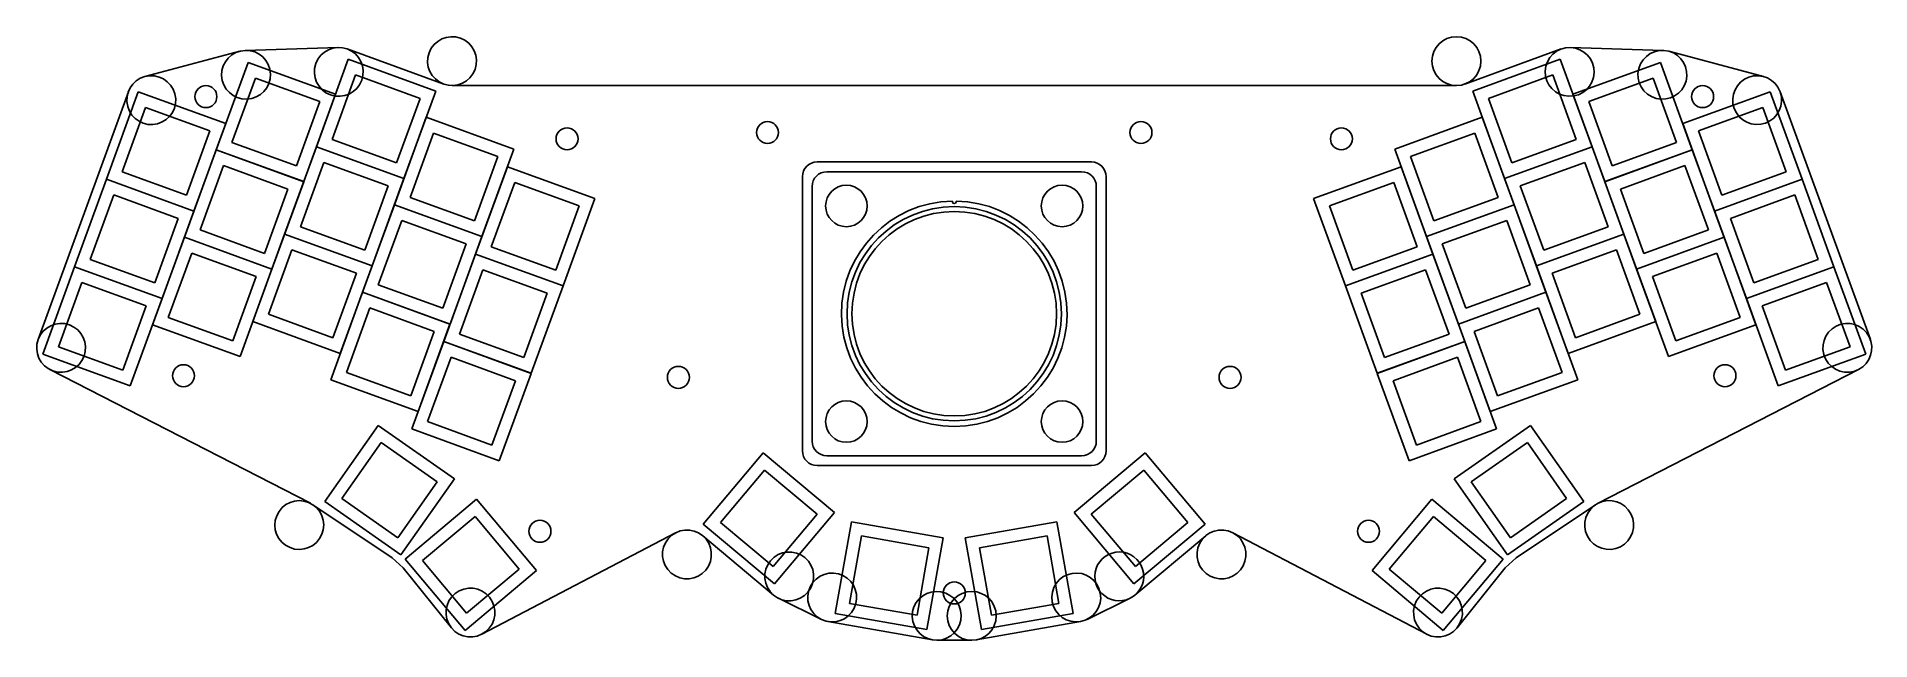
# Model space of a CAD drawing. Header units: millimetres. Extents: x 18 to 393, y -182 to -59.
import ezdxf

# ---------------------------------------------------------------- set-up
doc = ezdxf.new("R2010")
doc.units = ezdxf.units.MM

msp = doc.modelspace()

# ---------------------------------------------------------------- linework, layer by layer
for p, q in [((40.29, -66.78), (59.68, -61.59)), ((60.82, -61.42), (79.78, -60.83)), ((81.89, -63.25), (75.37, -81.14)), ((81.65, -61.13), (101.4, -68.32)), ((99.78, -69.76), (81.89, -63.25)), ((310.29, -68.32), (330.04, -61.13)), ((329.81, -63.25), (311.91, -69.76)), ((336.32, -81.14), (329.81, -63.25)), ((331.91, -60.83), (350.88, -61.42)), ((352.01, -61.59), (371.4, -66.78)), ((61.38, -63.89), (54.87, -81.78)), ((62.88, -67.11), (58.08, -80.28)), ((79.27, -70.4), (61.38, -63.89)), ((76.05, -71.9), (62.88, -67.11)), ((83.39, -66.46), (78.59, -79.64)), ((96.56, -71.26), (83.39, -66.46)), ((328.31, -66.46), (315.13, -71.26)), ((333.1, -79.64), (328.31, -66.46)), ((350.31, -63.89), (332.42, -70.4)), ((348.81, -67.11), (335.64, -71.9)), ((353.61, -80.28), (348.81, -67.11)), ((356.83, -81.78), (350.31, -63.89)), ((18.43, -120.6), (36.89, -69.9)), ((38.92, -69.91), (32.41, -87.8)), ((56.81, -76.42), (38.92, -69.91)), ((72.76, -88.29), (79.27, -70.4)), ((91.77, -84.43), (96.56, -71.26)), ((93.27, -87.65), (99.78, -69.76)), ((103.11, -68.62), (308.58, -68.62)), ((311.91, -69.76), (318.43, -87.65)), ((315.13, -71.26), (319.93, -84.43)), ((332.42, -70.4), (338.93, -88.29)), ((372.78, -69.91), (354.88, -76.42)), ((379.29, -87.8), (372.78, -69.91)), ((374.81, -69.9), (393.26, -120.6)), ((40.42, -73.12), (35.62, -86.3)), ((53.59, -77.92), (40.42, -73.12)), ((71.26, -85.08), (76.05, -71.9)), ((335.64, -71.9), (340.43, -85.08)), ((371.27, -73.12), (358.1, -77.92)), ((376.07, -86.3), (371.27, -73.12)), ((48.8, -91.09), (53.59, -77.92)), ((50.3, -94.31), (56.81, -76.42)), ((97.83, -75.13), (91.32, -93.02)), ((99.33, -78.35), (94.54, -91.52)), ((115.73, -81.64), (97.83, -75.13)), ((112.51, -83.14), (99.33, -78.35)), ((313.86, -75.13), (295.97, -81.64)), ((312.36, -78.35), (299.18, -83.14)), ((317.15, -91.52), (312.36, -78.35)), ((320.37, -93.02), (313.86, -75.13)), ((354.88, -76.42), (361.4, -94.31)), ((358.1, -77.92), (362.9, -91.09)), ((54.86, -81.79), (48.35, -99.68)), ((72.76, -88.3), (54.86, -81.79)), ((54.87, -81.78), (72.76, -88.29)), ((58.08, -80.28), (71.26, -85.08)), ((75.37, -81.15), (68.86, -99.04)), ((75.37, -81.14), (93.27, -87.65)), ((93.26, -87.66), (75.37, -81.15)), ((78.59, -79.64), (91.77, -84.43)), ((109.21, -99.54), (115.73, -81.64)), ((295.97, -81.64), (302.48, -99.54)), ((318.43, -87.65), (336.32, -81.14)), ((336.32, -81.15), (318.43, -87.66)), ((319.93, -84.43), (333.1, -79.64)), ((342.83, -99.04), (336.32, -81.15)), ((338.93, -88.29), (356.83, -81.78)), ((356.83, -81.79), (338.94, -88.3)), ((340.43, -85.08), (353.61, -80.28)), ((363.34, -99.68), (356.83, -81.79)), ((56.36, -85.01), (51.57, -98.18)), ((69.54, -89.8), (56.36, -85.01)), ((76.87, -84.36), (72.08, -97.54)), ((90.05, -89.16), (76.87, -84.36)), ((107.71, -96.32), (112.51, -83.14)), ((114.43, -85.23), (107.92, -103.12)), ((132.32, -91.74), (114.43, -85.23)), ((233.91, -84.27), (177.78, -84.27)), ((231.91, -86.27), (179.78, -86.27)), ((297.26, -85.23), (279.37, -91.74)), ((303.77, -103.12), (297.26, -85.23)), ((299.18, -83.14), (303.98, -96.32)), ((334.82, -84.36), (321.65, -89.16)), ((339.62, -97.54), (334.82, -84.36)), ((355.33, -85.01), (342.15, -89.8)), ((360.12, -98.18), (355.33, -85.01)), ((32.4, -87.81), (25.89, -105.7)), ((50.29, -94.32), (32.4, -87.81)), ((32.41, -87.8), (50.3, -94.31)), ((35.62, -86.3), (48.8, -91.09)), ((64.74, -102.98), (69.54, -89.8)), ((66.24, -106.2), (72.76, -88.3)), ((85.25, -102.33), (90.05, -89.16)), ((86.75, -105.55), (93.26, -87.66)), ((115.93, -88.44), (111.14, -101.62)), ((129.11, -93.24), (115.93, -88.44)), ((174.78, -87.27), (174.78, -143.4)), ((176.78, -89.27), (176.78, -141.4)), ((234.91, -141.4), (234.91, -89.27)), ((236.91, -143.4), (236.91, -87.27)), ((295.76, -88.44), (282.59, -93.24)), ((300.56, -101.62), (295.76, -88.44)), ((318.43, -87.66), (324.94, -105.55)), ((321.65, -89.16), (326.44, -102.33)), ((338.94, -88.3), (345.45, -106.2)), ((342.15, -89.8), (346.95, -102.98)), ((361.4, -94.31), (379.29, -87.8)), ((379.29, -87.81), (361.4, -94.32)), ((362.9, -91.09), (376.07, -86.3)), ((385.8, -105.7), (379.29, -87.81)), ((33.9, -91.02), (29.11, -104.2)), ((47.08, -95.82), (33.9, -91.02)), ((91.32, -93.03), (84.81, -110.92)), ((91.32, -93.02), (109.21, -99.54)), ((109.21, -99.55), (91.32, -93.03)), ((94.54, -91.52), (107.71, -96.32)), ((124.31, -106.41), (129.11, -93.24)), ((125.81, -109.63), (132.32, -91.74)), ((279.37, -91.74), (285.88, -109.63)), ((282.59, -93.24), (287.38, -106.41)), ((302.48, -99.54), (320.37, -93.02)), ((320.37, -93.03), (302.48, -99.55)), ((303.98, -96.32), (317.15, -91.52)), ((326.89, -110.92), (320.37, -93.03)), ((377.79, -91.02), (364.62, -95.82)), ((382.59, -104.2), (377.79, -91.02)), ((42.28, -108.99), (47.08, -95.82)), ((43.78, -112.21), (50.29, -94.32)), ((92.82, -96.25), (88.02, -109.42)), ((105.99, -101.05), (92.82, -96.25)), ((318.87, -96.25), (305.7, -101.05)), ((323.67, -109.42), (318.87, -96.25)), ((361.4, -94.32), (367.91, -112.21)), ((364.62, -95.82), (369.41, -108.99)), ((48.35, -99.69), (41.84, -117.59)), ((48.35, -99.68), (66.24, -106.2)), ((66.24, -106.21), (48.35, -99.69)), ((51.57, -98.18), (64.74, -102.98)), ((68.86, -99.05), (62.34, -116.94)), ((68.86, -99.04), (86.75, -105.55)), ((86.75, -105.56), (68.86, -99.05)), ((72.08, -97.54), (85.25, -102.33)), ((101.2, -114.22), (105.99, -101.05)), ((102.7, -117.44), (109.21, -99.55)), ((302.48, -99.55), (308.99, -117.44)), ((305.7, -101.05), (310.5, -114.22)), ((324.94, -105.55), (342.83, -99.04)), ((342.84, -99.05), (324.94, -105.56)), ((326.44, -102.33), (339.62, -97.54)), ((349.35, -116.94), (342.84, -99.05)), ((345.45, -106.2), (363.34, -99.68)), ((363.34, -99.69), (345.45, -106.21)), ((346.95, -102.98), (360.12, -98.18)), ((369.86, -117.59), (363.34, -99.69)), ((29.11, -104.2), (42.28, -108.99)), ((49.85, -102.91), (45.05, -116.09)), ((63.02, -107.71), (49.85, -102.91)), ((70.36, -102.27), (65.56, -115.44)), ((83.53, -107.06), (70.36, -102.27)), ((107.92, -103.13), (101.4, -121.02)), ((107.92, -103.12), (125.81, -109.63)), ((125.81, -109.64), (107.92, -103.13)), ((111.14, -101.62), (124.31, -106.41)), ((285.88, -109.63), (303.77, -103.12)), ((303.78, -103.13), (285.88, -109.64)), ((287.38, -106.41), (300.56, -101.62)), ((310.29, -121.02), (303.78, -103.13)), ((341.34, -102.27), (328.16, -107.06)), ((346.13, -115.44), (341.34, -102.27)), ((361.84, -102.91), (348.67, -107.71)), ((366.64, -116.09), (361.84, -102.91)), ((369.41, -108.99), (382.59, -104.2)), ((25.89, -105.71), (19.37, -123.6)), ((25.89, -105.7), (43.78, -112.21)), ((43.78, -112.22), (25.89, -105.71)), ((58.23, -120.88), (63.02, -107.71)), ((59.73, -124.1), (66.24, -106.21)), ((78.74, -120.24), (83.53, -107.06)), ((80.24, -123.45), (86.75, -105.56)), ((109.42, -106.35), (104.62, -119.52)), ((122.59, -111.14), (109.42, -106.35)), ((302.28, -106.35), (289.1, -111.14)), ((307.07, -119.52), (302.28, -106.35)), ((324.94, -105.56), (331.46, -123.45)), ((328.16, -107.06), (332.96, -120.24)), ((345.45, -106.21), (351.96, -124.1)), ((348.67, -107.71), (353.46, -120.88)), ((367.91, -112.21), (385.8, -105.7)), ((385.81, -105.71), (367.91, -112.22)), ((392.32, -123.6), (385.81, -105.71)), ((27.39, -108.93), (22.59, -122.1)), ((40.56, -113.72), (27.39, -108.93)), ((37.27, -130.11), (43.78, -112.22)), ((84.8, -110.93), (78.29, -128.83)), ((102.69, -117.45), (84.8, -110.93)), ((84.81, -110.92), (102.7, -117.44)), ((88.02, -109.42), (101.2, -114.22)), ((117.8, -124.32), (122.59, -111.14)), ((119.3, -127.53), (125.81, -109.64)), ((285.88, -109.64), (292.4, -127.53)), ((289.1, -111.14), (293.9, -124.32)), ((308.99, -117.44), (326.89, -110.92)), ((326.89, -110.93), (309, -117.45)), ((310.5, -114.22), (323.67, -109.42)), ((333.4, -128.83), (326.89, -110.93)), ((367.91, -112.22), (374.43, -130.11)), ((384.31, -108.93), (371.13, -113.72)), ((389.1, -122.1), (384.31, -108.93)), ((35.77, -126.9), (40.56, -113.72)), ((45.05, -116.09), (58.23, -120.88)), ((65.56, -115.44), (78.74, -120.24)), ((86.3, -114.15), (81.51, -127.33)), ((99.48, -118.95), (86.3, -114.15)), ((325.39, -114.15), (312.22, -118.95)), ((330.19, -127.33), (325.39, -114.15)), ((332.96, -120.24), (346.13, -115.44)), ((353.46, -120.88), (366.64, -116.09)), ((371.13, -113.72), (375.93, -126.9)), ((41.84, -117.59), (59.73, -124.1)), ((62.34, -116.94), (80.24, -123.45)), ((94.68, -132.12), (99.48, -118.95)), ((96.18, -135.34), (102.69, -117.45)), ((104.62, -119.52), (117.8, -124.32)), ((293.9, -124.32), (307.07, -119.52)), ((309, -117.45), (315.51, -135.34)), ((312.22, -118.95), (317.01, -132.12)), ((331.46, -123.45), (349.35, -116.94)), ((351.96, -124.1), (369.86, -117.59)), ((19.37, -123.6), (37.27, -130.11)), ((22.59, -122.1), (35.77, -126.9)), ((101.4, -121.03), (94.89, -138.92)), ((101.4, -121.02), (119.3, -127.53)), ((119.29, -127.54), (101.4, -121.03)), ((292.4, -127.53), (310.29, -121.02)), ((310.29, -121.03), (292.4, -127.54)), ((316.8, -138.92), (310.29, -121.03)), ((374.43, -130.11), (392.32, -123.6)), ((375.93, -126.9), (389.1, -122.1)), ((20.85, -126.76), (74.14, -154.13)), ((81.51, -127.33), (94.68, -132.12)), ((102.9, -124.25), (98.11, -137.42)), ((116.08, -129.04), (102.9, -124.25)), ((112.78, -145.43), (119.29, -127.54)), ((292.4, -127.54), (298.91, -145.43)), ((308.79, -124.25), (295.62, -129.04)), ((313.59, -137.42), (308.79, -124.25)), ((317.01, -132.12), (330.19, -127.33)), ((337.55, -154.13), (390.84, -126.76)), ((78.29, -128.83), (96.18, -135.34)), ((111.28, -142.22), (116.08, -129.04)), ((295.62, -129.04), (300.41, -142.22)), ((315.51, -135.34), (333.4, -128.83)), ((87.98, -138.2), (77.06, -153.79)), ((103.58, -149.12), (87.98, -138.2)), ((98.11, -137.42), (111.28, -142.22)), ((300.41, -142.22), (313.59, -137.42)), ((323.71, -138.2), (308.11, -149.12)), ((334.63, -153.79), (323.71, -138.2)), ((88.6, -141.69), (80.56, -153.18)), ((100.08, -149.73), (88.6, -141.69)), ((94.89, -138.92), (112.78, -145.43)), ((298.91, -145.43), (316.8, -138.92)), ((323.09, -141.69), (311.61, -149.73)), ((331.13, -153.18), (323.09, -141.69)), ((166.75, -143.79), (154.51, -158.38)), ((181.34, -156.03), (166.75, -143.79)), ((179.78, -144.4), (231.91, -144.4)), ((244.94, -143.79), (230.36, -156.03)), ((257.18, -158.38), (244.94, -143.79)), ((92.04, -161.22), (100.08, -149.73)), ((92.66, -164.71), (103.58, -149.12)), ((167.06, -147.33), (158.05, -158.07)), ((177.8, -156.34), (167.06, -147.33)), ((177.78, -146.4), (233.91, -146.4)), ((244.63, -147.33), (233.89, -156.34)), ((253.64, -158.07), (244.63, -147.33)), ((308.11, -149.12), (319.03, -164.71)), ((311.61, -149.73), (319.65, -161.22)), ((77.06, -153.79), (92.66, -164.71)), ((80.56, -153.18), (92.04, -161.22)), ((108.14, -153.32), (93.55, -165.56)), ((120.38, -167.91), (108.14, -153.32)), ((303.55, -153.32), (291.32, -167.91)), ((318.14, -165.56), (303.55, -153.32)), ((319.03, -164.71), (334.63, -153.79)), ((319.65, -161.22), (331.13, -153.18)), ((74.65, -154.43), (90.86, -165.32)), ((107.83, -156.86), (97.09, -165.87)), ((116.84, -167.6), (107.83, -156.86)), ((168.79, -167.08), (177.8, -156.34)), ((169.1, -170.62), (181.34, -156.03)), ((230.36, -156.03), (242.59, -170.62)), ((233.89, -156.34), (242.9, -167.08)), ((303.86, -156.86), (294.85, -167.6)), ((314.6, -165.87), (303.86, -156.86)), ((320.83, -165.32), (337.05, -154.43)), ((109.2, -180.93), (148.85, -160.17)), ((154.39, -160.77), (168.87, -172.92)), ((154.51, -158.38), (169.1, -170.62)), ((158.05, -158.07), (168.79, -167.08)), ((184.83, -157.91), (181.52, -176.66)), ((186.87, -160.82), (184.43, -174.63)), ((203.58, -161.22), (184.83, -157.91)), ((200.67, -163.26), (186.87, -160.82)), ((200.27, -179.97), (203.58, -161.22)), ((226.86, -157.91), (208.11, -161.22)), ((208.11, -161.22), (211.42, -179.97)), ((224.83, -160.82), (211.02, -163.26)), ((227.26, -174.63), (224.83, -160.82)), ((230.17, -176.66), (226.86, -157.91)), ((242.59, -170.62), (257.18, -158.38)), ((242.82, -172.92), (257.3, -160.77)), ((242.9, -167.08), (253.64, -158.07)), ((262.84, -160.17), (302.5, -180.93)), ((198.24, -177.06), (200.67, -163.26)), ((211.02, -163.26), (213.45, -177.06)), ((90.86, -165.32), (93.13, -167.37)), ((93.13, -167.37), (102.98, -179.63)), ((93.55, -165.56), (105.79, -180.14)), ((97.09, -165.87), (106.1, -176.61)), ((105.79, -180.14), (120.38, -167.91)), ((106.1, -176.61), (116.84, -167.6)), ((291.32, -167.91), (305.9, -180.14)), ((294.85, -167.6), (305.59, -176.61)), ((305.59, -176.61), (314.6, -165.87)), ((305.9, -180.14), (318.14, -165.56)), ((308.71, -179.63), (318.56, -167.37)), ((318.56, -167.37), (320.83, -165.32)), ((169.88, -173.58), (178.67, -177.9)), ((184.43, -174.63), (198.24, -177.06)), ((213.45, -177.06), (227.26, -174.63)), ((233.02, -177.9), (241.81, -173.58)), ((180.01, -178.34), (201.39, -182.11)), ((181.52, -176.66), (200.27, -179.97)), ((210.3, -182.11), (231.68, -178.34)), ((211.42, -179.97), (230.17, -176.66)), ((202.26, -182.18), (209.43, -182.18))]:
    msp.add_line(p, q)
for centre, radius in [((52.75, -70.88), 2.25), ((358.94, -70.88), 2.25), ((126.64, -79.53), 2.25), ((167.65, -78.24), 2.25), ((244.04, -78.24), 2.25), ((285.06, -79.53), 2.25), ((183.78, -93.27), 4.25), ((227.91, -93.27), 4.25), ((205.85, -115.33), 21.93), ((205.85, -115.33), 20.93), ((48.17, -128.01), 2.25), ((149.41, -128.36), 2.25), ((262.28, -128.36), 2.25), ((363.52, -128.01), 2.25), ((183.78, -137.4), 4.25), ((227.91, -137.4), 4.25), ((121.09, -159.85), 2.25), ((290.6, -159.85), 2.25), ((205.85, -172.48), 2.25)]:
    msp.add_circle(centre, radius)
for centre, radius, start, end in [((103.11, -63.62), 5, 250, 610), ((308.58, -63.62), 5, 270, 630), ((60.97, -66.42), 5, 91.8014, 451.8014), ((79.94, -65.83), 5, 70, 430), ((331.75, -65.83), 5, 88.1986, 448.1986), ((350.72, -66.42), 5, 75.008, 435.008), ((41.58, -71.61), 5, 104.992, 464.992), ((370.11, -71.61), 5, 20, 380), ((177.78, -87.27), 3, 90, 180), ((179.78, -89.27), 3, 90, 180), ((231.91, -89.27), 3, 0, 90), ((233.91, -87.27), 3, 0, 90), ((205.85, -115.33), 23.07, 90.9642, 449.0358), ((205.85, -92.37), 0.4, 166.0051, 373.9949), ((23.13, -122.31), 5, 160, 520), ((388.56, -122.31), 5, 297.1857, 657.1857), ((179.78, -141.4), 3, 180, 270), ((231.91, -141.4), 3, 270, 360), ((177.78, -143.4), 3, 180, 270), ((233.91, -143.4), 3, 270, 360), ((71.86, -158.58), 5, 56.0998, 416.0998), ((339.84, -158.58), 5, 117.1857, 477.1857), ((151.17, -164.6), 5, 50, 410), ((260.52, -164.6), 5, 62.369, 422.369), ((172.08, -169.09), 5, 230, 590), ((239.61, -169.09), 5, 296.1753, 656.1753), ((230.81, -173.41), 5, 280, 640), ((106.88, -176.5), 5, 218.7947, 578.7947), ((209.43, -177.18), 5, 270, 630), ((304.81, -176.5), 5, 242.369, 602.369), ((180.88, -173.41), 5, 243.8247, 603.8247), ((202.26, -177.18), 5, 260, 620)]:
    msp.add_arc(centre, radius, start, end)

doc.saveas('drawing.dxf')
